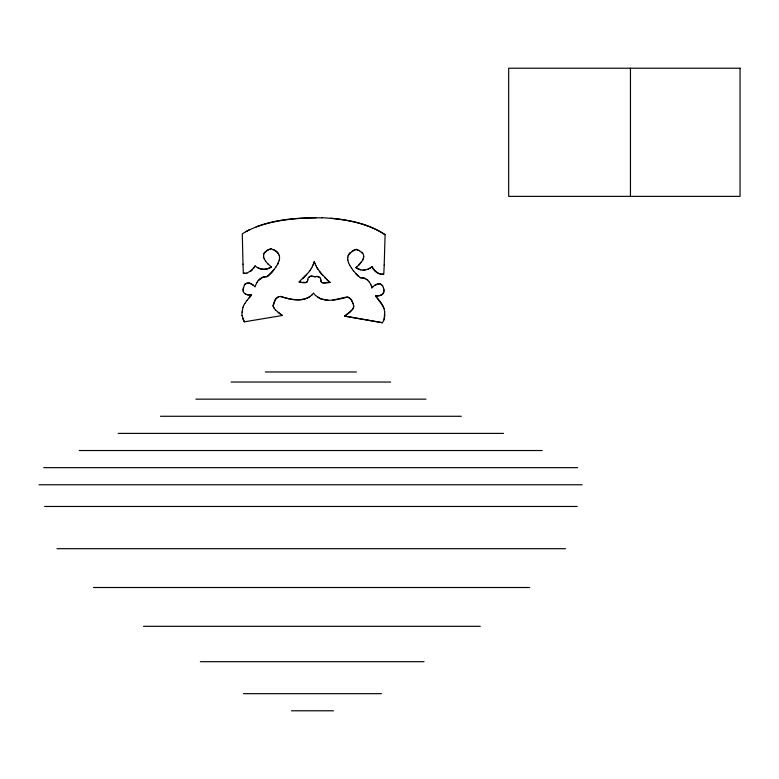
<?xml version="1.0" encoding="UTF-8"?>
<svg xmlns="http://www.w3.org/2000/svg" width="779" height="779" viewBox="0 0 779 779"><rect width="100%" height="100%" fill="white"/><g stroke="black" fill="none" stroke-linecap="round" stroke-linejoin="round"><path stroke-width="1.17" d="M241.967 315.563L242.055 311.999M384.193 265.123L385.099 234.713C369.1 223.885 349.596 219.941 330.647 218.227M384.193 264.987L383.794 274.227C379.091 275.123 374.027 271.277 372.07 266.846L367.785 269.359M384.943 314.765L384.125 319.594L382.47 322.73L344.561 316.147L351.826 310.246M273.166 305.719L275.445 299.34L278.775 296.458M307.812 279.885L307.978 278.113L309.292 276.857M383.998 290.762C384.213 295.124 378.935 296.38 375.497 295.952L383.18 306.254M363.715 256.671L363.277 258.959M353.754 306.439L352.916 308.951M279.262 260.264L279.525 258.346M243.34 287.587L243.136 291.093M243.019 289.827L244.46 284.666M242.065 312.126L242.931 307.296M263.545 255.356L263.779 254.051M307.569 280.976L307.802 279.749M347.736 257.586L348.125 255.648M363.579 257.752L362.634 260.361M273.225 305.173C274.042 301.57 276.438 295.348 281.19 296.682C290.859 299.779 303.693 302.729 311.921 294.929M384.135 319.731L384.69 311.863M279.252 260.128L277.791 264.062M315.037 263.653L314.375 261.51L312.282 266.837M245.064 284.15C248.073 280.927 252.863 284.296 255.064 286.886L255.493 285.455M353.423 307.997L353.705 305.748M383.833 292.047C382.869 295.533 378.526 295.981 375.497 295.816M242.941 307.432L243.632 305.465M313.168 264.987L314.375 261.51M307.559 280.849C307.423 285.25 295.475 280.586 300.898 282.193M263.789 254.188L264.247 253.029M255.493 285.591L256.914 282.465M278.512 262.406L277.46 264.636M348.135 255.785L350.219 252.454M243.642 305.602L244.801 303.421M311.22 268.697L312.272 266.7M253.847 268.161L255.132 266.019M275.756 267.304L277.451 264.5M362.624 260.225L359.041 264.957M309.964 270.586L311.211 268.56M256.924 282.602C258.716 278.94 262.64 276.156 266.837 276.808L273.916 269.777M307.277 281.55L306.089 282.495L302.612 282.28M244.81 303.547L246.933 300.402M275.747 267.168L271.686 272.708L268.044 276.204L262.62 277.363L258.219 280.703M264.256 253.156L267.353 250.312L271.053 248.725L276.428 251.354L278.755 254.188M352.906 308.825L349.771 312.408L344.561 316.147M308.503 272.523L309.964 270.449M246.943 300.538L251.5 294.978L247.303 294.686M311.931 295.066L313.499 293.04L315.505 295.592M348.924 254.139L353.968 250.117L356.246 249.319L358.389 250.215M308.494 272.387L302.661 278.658M249.124 297.821L251.51 295.114L247.313 294.822L245.327 293.917M361.329 262.231L356.84 266.934M244.47 284.802L245.054 284.014M306.76 274.412L298.873 282.047M372.839 286.75C368.934 291.512 376.491 280.45 381.691 284.763M264.987 252.036L267.353 250.186L271.053 248.725M252.484 269.719L246.768 273.263M250.478 271.618L255.123 265.882C259.436 269.943 266.535 270.634 271.287 266.954C267.772 269.31 262.085 270.255 257.976 267.781M308.669 277.528L309.964 276.428A2.989 2.989 0 0 1 311.931 276.156L314.619 276.788M383.268 274.179C378.321 274.685 374.124 270.897 372.06 266.71C367.6 270.566 360.687 271.491 355.896 267.674L356.831 266.798M310.12 296.458C301.152 302.155 289.807 299.331 280.391 296.341M375.011 285.211L379.207 283.809M249.796 229.464L242.288 233.807L242.999 264.217M245.911 231.655C269.028 219.347 296.186 217.516 321.912 217.867M245.677 283.653L249.601 283.186L253.214 285.192M352.118 251.179L356.256 249.455L359.46 250.799M256.174 226.874C275.279 220.009 295.747 218.052 315.933 217.769M345.798 297.198L332.672 300.09M315.826 276.633L311.941 276.292A2.989 2.989 0 0 0 309.974 276.564M315.261 276.886C317.637 275.269 321.23 277.451 320.802 279.992M241.957 315.427L244.353 321.844L282.3 315.495L275.445 309.974M246.758 273.137L243.33 273.205L244.986 273.341M316.897 276.477L319.75 277.577M323.704 282.884C337.901 280.985 324.746 284.16 321.678 282.339M363.053 270.06L365.088 269.933M346.616 296.994L349.557 297.948M347.415 297.101C337.92 299.603 326.995 302.622 317.832 297.305M355.691 273.575L360.268 277.675L365.76 278.726M265.318 371.973L356.422 371.973M231.139 382.031L390.668 382.031M195.889 399.15L425.996 399.15M160.455 416.278L461.314 416.278M118.174 433.397L503.507 433.397M79.234 450.525L542.272 450.525M43.741 467.653L577.619 467.653M38.989 484.772L582.137 484.772M44.627 506.467L577.22 506.467M56.984 548.698L565.447 548.698M93.412 587.512L529.72 587.512M143.482 626.316L480.302 626.316M200.369 661.702L424.019 661.702M243.545 693.67L381.428 693.67M291.473 710.789L333.47 710.789M321.912 217.731C343.695 218.86 366.851 222.677 385.099 234.713M328.105 300.324L320.714 298.883L315.495 295.455M344.552 316.011L382.47 322.73M322.847 283.001L321.435 282.027M360.658 269.758L355.896 267.674M380.016 283.79L382.586 285.698M348.155 297.101L351.251 299.759L353.121 303.615M246.154 294.452L244.577 293.401A4.226 4.226 0 0 1 243.126 290.957M274.13 249.786L277.869 252.669L279.291 255.629M359.45 250.663L362.751 253.506A5.249 5.249 0 0 1 363.725 256.797M278.21 312.506L282.29 315.359M367.669 280.158L363.91 277.801L360.268 277.675M267.995 263.925L271.287 266.954M329.76 282.271L324.853 277.733M329.77 282.407L319.351 271.443M358.321 276.341L353.393 270.693M361.68 252.182L362.741 253.379M322.759 275.698L316.81 267.44M367.659 280.031L369.441 282.271M265.473 260.916L268.005 264.062M350.394 298.571L352.225 301.298L353.715 305.884M377.435 298.036L381.252 302.973L383.989 308.338M275.454 310.11L273.4 306.877M351.495 267.976L353.403 270.829M349.722 265.162L351.504 268.112M317.988 269.563L315.816 265.444M369.431 282.134L370.921 284.861M264.139 258.511L265.483 261.053M321.23 281.638L321.445 282.164M348.456 262.513L349.732 265.298M273.857 307.997L273.205 306.147M242.454 318.027L244.353 321.844M382.577 285.562L383.424 287.724M315.037 263.526L315.826 265.581M370.911 284.724L372.002 287.714M321.006 280.976L321.24 281.774M263.594 256.632L264.149 258.647M383.414 287.587L383.881 289.467M347.775 259.787L348.466 262.65M383.979 308.202L384.699 311.999M320.792 279.856L321.016 281.102M279.281 255.493L279.525 257.07M383.872 289.34L384.008 290.888M273.166 305.592L273.215 306.283M263.545 255.22L263.604 256.768M242.999 264.091L243.34 273.341M347.726 257.45L347.785 259.923M279.515 256.934L279.534 258.482M630.454 68.211L630.454 196.366M740.05 68.211L508.677 68.211L508.677 196.366L740.05 196.366L740.05 68.211"/></g></svg>
